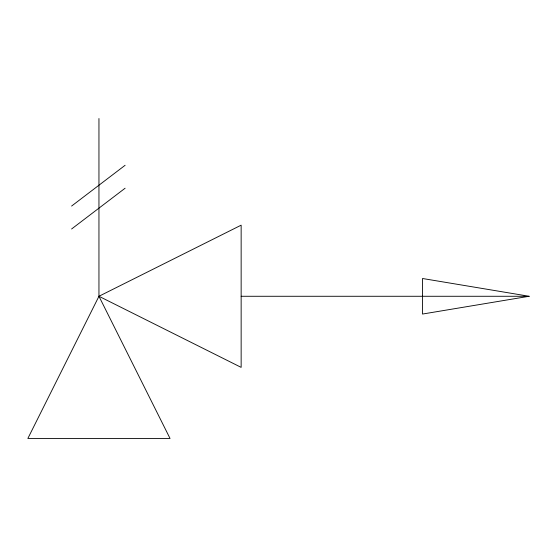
<?xml version="1.0" encoding="UTF-8"?>
<svg xmlns="http://www.w3.org/2000/svg" width="557" height="557" viewBox="0 0 557 557"><rect width="100%" height="100%" fill="white"/><g stroke="black" fill="none" stroke-linecap="round" stroke-linejoin="round"><path stroke-width="0.84" d="M98.951 296.275L241.146 367.369L241.146 225.174L98.951 296.275L27.85 438.47L170.045 438.47L98.951 296.275L98.951 118.53M71.602 206.055L125.116 165.283M71.602 228.983L125.116 188.217M529.15 296.275L422.505 314.051L422.505 278.5L529.15 296.275L241.146 296.275"/></g></svg>
